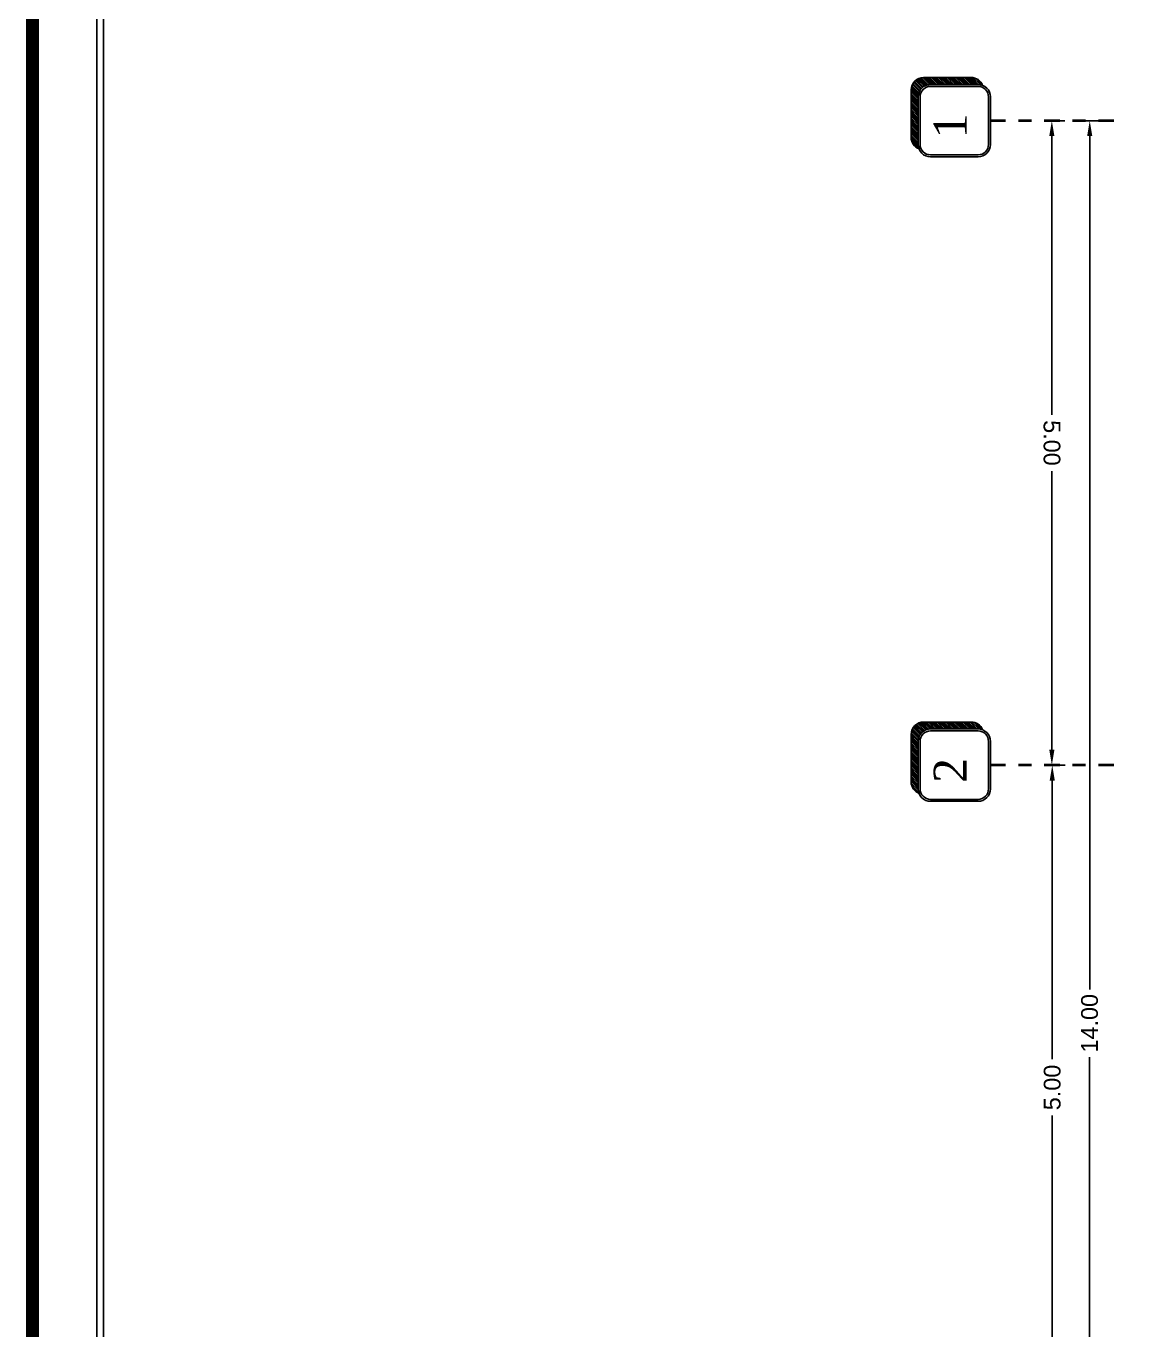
# Model space of a CAD drawing. Header units: metres. Extents: x -1655 to 449, y 40 to 361.
# Drawn here: x 41.55 to 50.14, y 53.61 to 63.72 of the extents above; entities that cross this region are included whole.
import ezdxf

# ---------------------------------------------------------------- set-up
doc = ezdxf.new("R2010")
doc.units = ezdxf.units.M
doc.header["$MEASUREMENT"] = 0
doc.linetypes.add('ACAD_ISO10W100', pattern=[18, 12, -3, 0, -3])
for name, color, linetype, lineweight in [('dimention', 2, 'Continuous', 13), ('Layer1', 1, 'Continuous', 40), ('Layer4', 252, 'Continuous', 25)]:
    doc.layers.add(name, color=color, linetype=linetype, lineweight=lineweight)
doc.layers.add('hatch', color=8, linetype='Continuous')
doc.layers.add('TEXT', color=3, linetype='Continuous')
doc.styles.add('style1', font='arial.ttf')
doc.styles.add('TIMES NEW ROMAN', font='times.ttf', dxfattribs={"height": 0.2})
doc.dimstyles.new('sitting', dxfattribs={"dimtxt": 0.13, "dimasz": 0.12, "dimexe": 0.05, "dimexo": 0.05, "dimgap": 0.05, "dimtad": 0, "dimzin": 0, "dimdsep": 46, "dimtxsty": 'style1', "dimcen": 0, "dimazin": 0, "dimtm": 1e-09, "dimtfac": 1, "dimtofl": 0, "dimtmove": 1, "dimatfit": 3, "dimldrblk": 'DOT', "dimfxl": 0.1, "dimfxlon": 1, "dimtolj": 1, "dimtzin": 0, "dimarcsym": 0})

# ---------------------------------------------------------------- blocks, each defined once
blk = doc.blocks.new('kadr behi')
at = {"layer": 'Layer4'}
for p, q in [((5022.237, 1988.273), (5022.237, 2011.131)), ((5022.287, 1988.491), (5022.287, 2011.131))]:
    blk.add_line(p, q, dxfattribs=at)
at = {"layer": 'Layer4', "const_width": 0.1}
blk.add_lwpolyline([(5021.737, 2012.131), (5062.737, 2012.131), (5062.737, 1983.431), (5021.737, 1983.431)], close=True, dxfattribs=at)
blk = doc.blocks.new('axis')
at = {"layer": 'hatch'}
h = blk.add_hatch(dxfattribs=at)
h.set_pattern_fill('ANSI31', color=256, scale=0.003, angle=90)
h.set_pattern_definition([(135, (0, 0), (-0.00673519209, -0.00673519209), [])])
h.paths.add_polyline_path([(767.48, 242.255, 0.414214), (767.384, 242.159), (767.384, 241.79, 0.308343), (767.445, 241.701, -0.09388), (767.438, 241.736), (767.438, 242.105, -0.414214), (767.534, 242.201), (767.903, 242.201, -0.09388), (767.938, 242.194, 0.308343), (767.848, 242.255)])
at = {"layer": 'Layer4'}
blk.add_lwpolyline([(767.938, 242.194, 0.308343), (767.848, 242.255), (767.48, 242.255, 0.414214), (767.384, 242.159), (767.384, 241.79, 0.308343), (767.445, 241.701, 0.308343)], format="xyb", dxfattribs=at)
for points in [[(767.534, 241.64), (767.903, 241.64, 0.414214), (767.999, 241.736), (767.999, 242.105, 0.414214), (767.903, 242.201), (767.534, 242.201, 0.414214), (767.438, 242.105), (767.438, 241.736, 0.414214)], [(767.534, 241.655), (767.903, 241.655, 0.414214), (767.984, 241.736), (767.984, 242.105, 0.414214), (767.903, 242.186), (767.534, 242.186, 0.414214), (767.453, 242.105), (767.453, 241.736, 0.414214)]]:
    blk.add_lwpolyline(points, format="xyb", close=True, dxfattribs=at)
blk = doc.blocks.new('*D117')
at = {"layer": 'DEFPOINTS', "color": 0, "transparency": 16777216}
for p in [(6594.938, 1853.871), (6594.457, 1848.871), (6594.939, 1848.871)]:
    blk.add_point(p, dxfattribs=at)
at = {"layer": 'dimention', "color": 0, "lineweight": -2, "transparency": 16777216}
for p, q in [((6594.557, 1853.871), (6594.407, 1853.871)), ((6594.457, 1853.751), (6594.457, 1851.59)), ((6594.457, 1848.991), (6594.457, 1851.153)), ((6594.557, 1848.871), (6594.407, 1848.871))]:
    blk.add_line(p, q, dxfattribs=at)
at = {"layer": 'dimention', "color": 0, "transparency": 16777216}
for points in [[(6594.477, 1853.751), (6594.437, 1853.751), (6594.457, 1853.871)], [(6594.477, 1848.991), (6594.437, 1848.991), (6594.457, 1848.871)]]:
    blk.add_solid(points, dxfattribs=at)
at = {"layer": 'dimention', "color": 0, "transparency": 16777216, "insert": (6594.457, 1851.371), "char_height": 0.13, "attachment_point": 5, "rotation": 270.0088, "style": 'style1'}
blk.add_mtext('\\A1;5.00', dxfattribs=at)
blk = doc.blocks.new('_Dot')
at = {"color": 0, "linetype": 'ByBlock', "lineweight": -2}
blk.add_line((-0.5, 0), (-1, 0), dxfattribs=at)
at = {"color": 0, "linetype": 'ByBlock', "const_width": 0.5}
blk.add_lwpolyline([(-0.25, 0, 1), (0.25, 0, 1)], format="xyb", close=True, dxfattribs=at)
blk = doc.blocks.new('*D118')
at = {"layer": 'DEFPOINTS', "color": 0, "transparency": 16777216}
for p in [(6594.938, 1853.871), (6594.75, 1839.867), (6594.936, 1839.867)]:
    blk.add_point(p, dxfattribs=at)
at = {"layer": 'dimention', "color": 0, "lineweight": -2, "transparency": 16777216}
for p, q in [((6594.851, 1853.871), (6594.701, 1853.871)), ((6594.751, 1853.751), (6594.751, 1847.132)), ((6594.75, 1839.987), (6594.75, 1846.606)), ((6594.85, 1839.867), (6594.7, 1839.867))]:
    blk.add_line(p, q, dxfattribs=at)
at = {"layer": 'dimention', "color": 0, "transparency": 16777216}
for points in [[(6594.731, 1853.751), (6594.771, 1853.751), (6594.751, 1853.871)], [(6594.73, 1839.987), (6594.77, 1839.987), (6594.75, 1839.867)]]:
    blk.add_solid(points, dxfattribs=at)
at = {"layer": 'dimention', "color": 0, "transparency": 16777216, "insert": (6594.75, 1846.869), "char_height": 0.13, "attachment_point": 5, "rotation": 89.9919, "style": 'style1'}
blk.add_mtext('\\A1;14.00', dxfattribs=at)
blk = doc.blocks.new('*D115')
at = {"layer": 'DEFPOINTS', "color": 0, "transparency": 16777216}
for p in [(6594.938, 1848.871), (6594.46, 1843.871), (6594.938, 1843.871)]:
    blk.add_point(p, dxfattribs=at)
at = {"layer": 'dimention', "color": 0, "lineweight": -2, "transparency": 16777216}
for p, q in [((6594.56, 1848.871), (6594.41, 1848.871)), ((6594.46, 1848.751), (6594.46, 1846.59)), ((6594.46, 1843.991), (6594.46, 1846.153)), ((6594.56, 1843.871), (6594.41, 1843.871))]:
    blk.add_line(p, q, dxfattribs=at)
at = {"layer": 'dimention', "color": 0, "transparency": 16777216}
for points in [[(6594.44, 1848.751), (6594.48, 1848.751), (6594.46, 1848.871)], [(6594.44, 1843.991), (6594.48, 1843.991), (6594.46, 1843.871)]]:
    blk.add_solid(points, dxfattribs=at)
at = {"layer": 'dimention', "color": 0, "transparency": 16777216, "insert": (6594.46, 1846.371), "char_height": 0.13, "attachment_point": 5, "rotation": 90, "style": 'style1'}
blk.add_mtext('\\A1;5.00', dxfattribs=at)
blk = doc.blocks.new('AXBANDI123ABC')
at = {"layer": 'Layer1', "linetype": 'ACAD_ISO10W100', "ltscale": 0.01}
for p, q in [((6594.938, 1853.871), (6593.98, 1853.871)), ((6594.938, 1848.871), (6593.98, 1848.871))]:
    blk.add_line(p, q, dxfattribs=at)
at = {"layer": 'Layer1', "xscale": -1, "rotation": 90.00875076362396}
for p in [(6835.503, 2621.627), (6835.503, 2616.627)]:
    blk.add_blockref('axis', p, dxfattribs=at)
at = {"layer": 'TEXT', "color": 9, "true_color": 0xc7c8ca, "char_height": 0.256, "attachment_point": 3, "rotation": 90.0088, "style": 'TIMES NEW ROMAN'}
for s, insert in [('1', (6593.54, 1853.927)), ('2', (6593.54, 1848.927))]:
    blk.add_mtext_dynamic_manual_height_columns(s, width=0.30135, gutter_width=12.5, heights=[0], dxfattribs=dict(at, insert=insert))
at = {"layer": 'dimention', "color": 9, "true_color": 0xc7c8ca}
for p1, p2, distance, picture, middle in [((6594.938, 1853.871), (6594.939, 1848.871), -0.481, '*D117', (6594.457, 1851.371)), ((6594.938, 1853.871), (6594.938, 1843.871), -0.187, '*D118', (6594.75, 1846.869)), ((6594.938, 1848.871), (6594.938, 1843.871), -0.478, '*D115', (6594.46, 1846.371))]:
    dim = blk.add_aligned_dim(p1=p1, p2=p2, distance=distance, dimstyle='sitting', override={"dimarcsym": 1}, dxfattribs=at)
    dim.commit()
    dim.dimension.update_dxf_attribs({"geometry": picture, "text_midpoint": middle})

msp = doc.modelspace()

# ---------------------------------------------------------------- block references
for name, p in [('kadr behi', (-4980.142, -1942.456)), ('AXBANDI123ABC', (-6544.951, -1790.881))]:
    msp.add_blockref(name, p)

doc.saveas('drawing.dxf')
